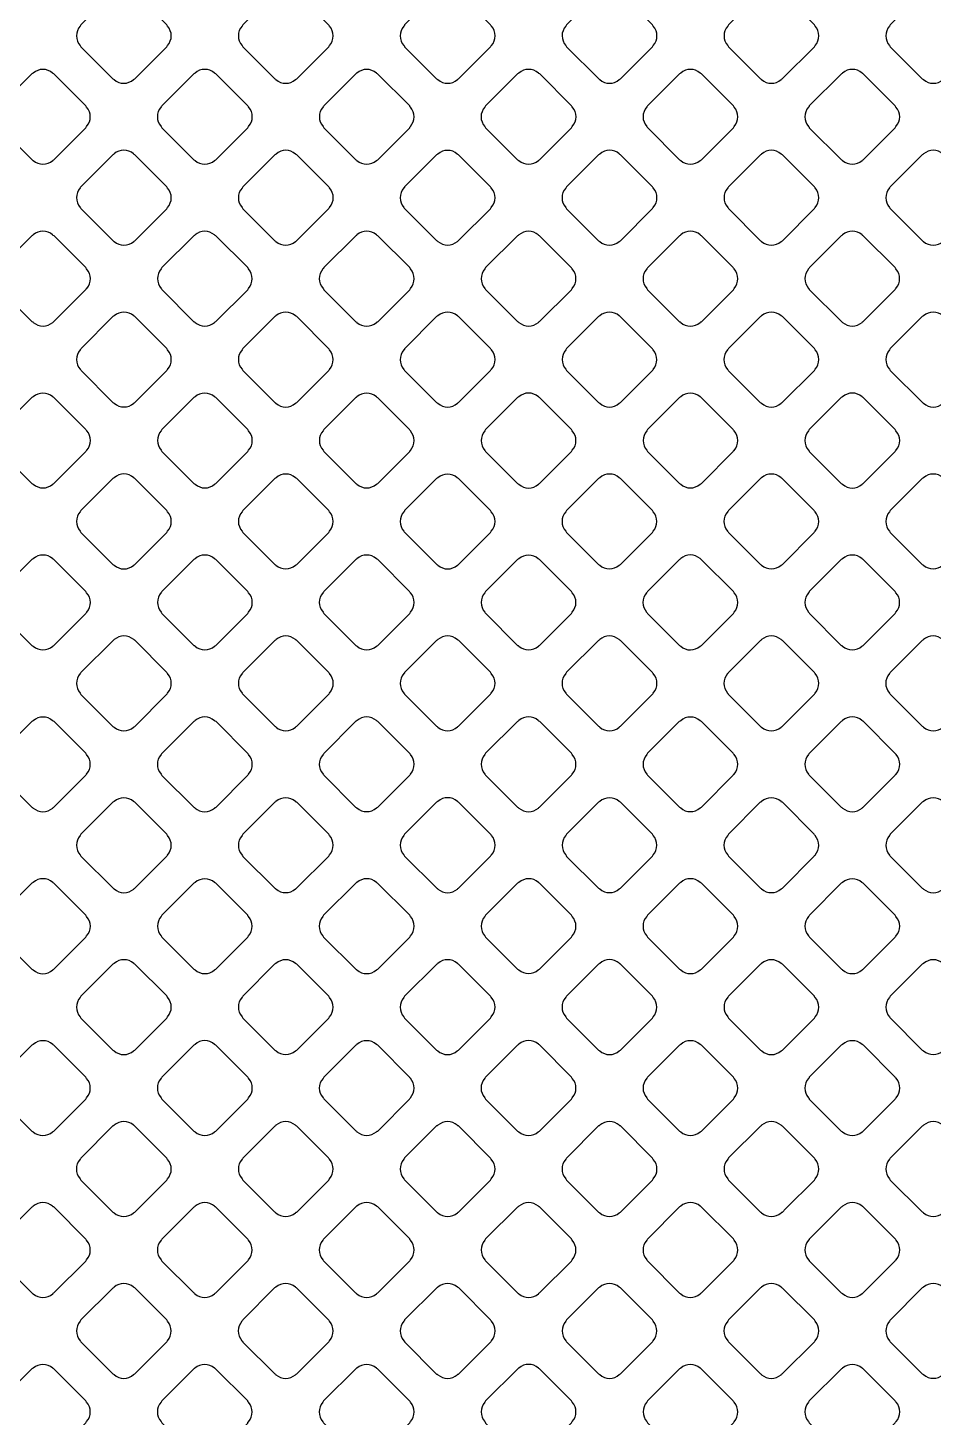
# Model space of a CAD drawing. Extents: x 3811 to 4077, y -444 to -307.
# Drawn here: x 3997.469 to 3998.674, y -391.12 to -389.27 of the extents above; entities that cross this region are included whole.
import ezdxf

# ---------------------------------------------------------------- set-up
doc = ezdxf.new("R2010")
doc.units = 0
doc.layers.add('gbr-dxf', color=7, linetype='Continuous')

msp = doc.modelspace()

# ---------------------------------------------------------------- linework, layer by layer
at = {"layer": 'gbr-dxf', "linetype": 'Continuous'}
for points in [[(3997.5383, -389.2938, -0.096117), (3997.5392, -389.2954), (3997.5819, -389.338, -0.091578), (3997.5834, -389.339, 0.379201), (3997.6094, -389.3389, -0.096625), (3997.611, -389.338), (3997.6536, -389.2954, -0.096111), (3997.6546, -389.2937, 0.379308), (3997.6546, -389.2678, -0.100402), (3997.6536, -389.266), (3997.611, -389.2234, -0.088435), (3997.6095, -389.2225, 0.37947), (3997.5836, -389.2225, -0.096458), (3997.5819, -389.2235), (3997.5393, -389.2662, -0.096627), (3997.5383, -389.2678, 0.3795)], [(3997.7538, -389.2937, -0.096625), (3997.7548, -389.2953), (3997.7975, -389.338, -0.092233), (3997.799, -389.339, 0.37981), (3997.825, -389.339, -0.095956), (3997.8266, -389.338), (3997.8692, -389.2954, -0.096332), (3997.8702, -389.2938, 0.37981), (3997.8702, -389.2678, -0.083317), (3997.8693, -389.2664), (3997.8264, -389.2235, -0.088202), (3997.8249, -389.2225, 0.379731), (3997.7989, -389.2225, -0.096458), (3997.7973, -389.2235), (3997.7548, -389.2661, -0.096627), (3997.7538, -389.2677, 0.379731)], [(3997.9693, -389.2938, -0.096458), (3997.9703, -389.2955), (3998.0127, -389.3379, -0.108174), (3998.0145, -389.339, 0.379511), (3998.0405, -389.339, -0.096259), (3998.0421, -389.338), (3998.0848, -389.2953, -0.095602), (3998.0858, -389.2937, 0.379169), (3998.0858, -389.2677, -0.100399), (3998.0847, -389.266), (3998.0423, -389.2236, -0.104691), (3998.0405, -389.2226, 0.379731), (3998.0146, -389.2226, -0.096723), (3998.0129, -389.2236), (3997.9703, -389.2662, -0.096857), (3997.9693, -389.2679, 0.379731)], [(3998.1848, -389.2678, 0.378884), (3998.1849, -389.2937, -0.087916), (3998.1858, -389.2952), (3998.2287, -389.3381, -0.083081), (3998.2301, -389.339, 0.378747), (3998.256, -389.339, -0.09601), (3998.2576, -389.338), (3998.3003, -389.2953, -0.096227), (3998.3013, -389.2937, 0.378897), (3998.3013, -389.2678, -0.09252), (3998.3004, -389.2662), (3998.2577, -389.2235, -0.096301), (3998.256, -389.2225, 0.378438), (3998.2301, -389.2225, -0.096528), (3998.2285, -389.2235), (3998.1858, -389.2661, -0.096605)], [(3998.4004, -389.2937, -0.091768), (3998.4013, -389.2953), (3998.4441, -389.3381, -0.087742), (3998.4456, -389.339, 0.378487), (3998.4715, -389.339, -0.095883), (3998.4731, -389.338), (3998.5159, -389.2953, -0.095602), (3998.5169, -389.2937, 0.379163), (3998.5168, -389.2677, -0.087784), (3998.5159, -389.2662), (3998.4732, -389.2235, -0.092289), (3998.4716, -389.2226, 0.3795), (3998.4456, -389.2225, -0.096614), (3998.444, -389.2235), (3998.4013, -389.2662, -0.096539), (3998.4004, -389.2678, 0.378645)], [(3998.6159, -389.2678, 0.379206), (3998.6159, -389.2937, -0.096458), (3998.6169, -389.2954), (3998.6595, -389.338, -0.092289), (3998.6611, -389.339, 0.37981), (3998.6871, -389.339, -0.096625), (3998.6887, -389.338), (3998.7313, -389.2954, -0.096111), (3998.7323, -389.2938, 0.37981), (3998.7323, -389.2678, -0.083792), (3998.7314, -389.2664), (3998.6885, -389.2235, -0.088207), (3998.6871, -389.2226, 0.379523), (3998.6611, -389.2226, -0.096475), (3998.6594, -389.2236), (3998.6169, -389.2662, -0.096509)], [(3997.4306, -389.4015, -0.096625), (3997.4316, -389.4031), (3997.4742, -389.4457, -0.092233), (3997.4757, -389.4466, 0.379308), (3997.5017, -389.4466, -0.09601), (3997.5033, -389.4457), (3997.5459, -389.4031, -0.096227), (3997.5468, -389.4015, 0.378952), (3997.5468, -389.3756, -0.100076), (3997.5458, -389.3738), (3997.5034, -389.3314, -0.104677), (3997.5016, -389.3304, 0.37947), (3997.4757, -389.3304, -0.096458), (3997.474, -389.3314), (3997.4316, -389.3738, -0.096627), (3997.4306, -389.3755, 0.379731)], [(3997.646, -389.4015, -0.10047), (3997.647, -389.4032), (3997.6896, -389.4458, -0.096111), (3997.6912, -389.4467, 0.37981), (3997.7172, -389.4467, -0.095956), (3997.7189, -389.4458), (3997.7615, -389.4031, -0.096332), (3997.7625, -389.4015, 0.37981), (3997.7625, -389.3755, -0.096723), (3997.7615, -389.3739), (3997.7189, -389.3313, -0.100519), (3997.7172, -389.3303, 0.379731), (3997.6912, -389.3303, -0.096458), (3997.6895, -389.3313), (3997.647, -389.3738, -0.096627), (3997.646, -389.3755, 0.379731)], [(3997.8616, -389.4015, -0.103612), (3997.8627, -389.4032), (3997.9051, -389.4457, -0.100299), (3997.9068, -389.4467, 0.378825), (3997.9328, -389.4467, -0.095883), (3997.9344, -389.4457), (3997.977, -389.4032, -0.095602), (3997.9779, -389.4015, 0.378608), (3997.9779, -389.3756, -0.092061), (3997.977, -389.3741), (3997.9343, -389.3314, -0.096328), (3997.9327, -389.3304, 0.37947), (3997.9067, -389.3304, -0.096723), (3997.9051, -389.3314), (3997.8626, -389.3738, -0.096857), (3997.8617, -389.3755, 0.379762)], [(3998.077, -389.3756, 0.379206), (3998.077, -389.4016, -0.096625), (3998.078, -389.4032), (3998.1204, -389.4457, -0.107961), (3998.1223, -389.4467, 0.37981), (3998.1483, -389.4467, -0.095956), (3998.1499, -389.4457), (3998.1925, -389.4031, -0.096332), (3998.1935, -389.4015, 0.37981), (3998.1935, -389.3755, -0.10047), (3998.1925, -389.3738), (3998.1501, -389.3314, -0.10399), (3998.1483, -389.3303, 0.379523), (3998.1223, -389.3303, -0.096117), (3998.1207, -389.3313), (3998.078, -389.374, -0.096092)], [(3998.2927, -389.4015, -0.092139), (3998.2936, -389.403), (3998.3364, -389.4458, -0.087638), (3998.3378, -389.4467, 0.379451), (3998.3638, -389.4467, -0.096259), (3998.3654, -389.4457), (3998.408, -389.4032, -0.096206), (3998.409, -389.4015, 0.378779), (3998.409, -389.3756, -0.104256), (3998.408, -389.3738), (3998.3654, -389.3312, -0.092413), (3998.3638, -389.3303, 0.37947), (3998.3379, -389.3303, -0.096458), (3998.3362, -389.3313), (3998.2936, -389.3739, -0.096627), (3998.2927, -389.3755, 0.379731)], [(3998.5081, -389.4015, -0.096261), (3998.5091, -389.4031), (3998.5518, -389.4458, -0.091794), (3998.5534, -389.4468, 0.378798), (3998.5793, -389.4467, -0.096367), (3998.5809, -389.4458), (3998.6235, -389.4032, -0.095916), (3998.6245, -389.4015, 0.379639), (3998.6245, -389.3756, -0.10047), (3998.6235, -389.3738), (3998.5809, -389.3312, -0.088202), (3998.5794, -389.3303, 0.3795), (3998.5534, -389.3303, -0.096475), (3998.5518, -389.3312), (3998.5091, -389.3739, -0.096195), (3998.5081, -389.3756, 0.378645)], [(3997.5383, -389.5092, -0.092348), (3997.5392, -389.5107), (3997.582, -389.5536, -0.088202), (3997.5835, -389.5545, 0.37981), (3997.6095, -389.5545, -0.095956), (3997.6111, -389.5535), (3997.6536, -389.511, -0.096332), (3997.6546, -389.5094, 0.37981), (3997.6546, -389.4834, -0.104765), (3997.6536, -389.4816), (3997.611, -389.439, -0.092898), (3997.6094, -389.438, 0.379731), (3997.5834, -389.438, -0.096458), (3997.5818, -389.439), (3997.5393, -389.4816, -0.096627), (3997.5383, -389.4832, 0.379731)], [(3997.7538, -389.5093, -0.091954), (3997.7547, -389.5109), (3997.7975, -389.5536, -0.087638), (3997.7989, -389.5545, 0.379511), (3997.8249, -389.5546, -0.096259), (3997.8265, -389.5536), (3997.8693, -389.5108, -0.095602), (3997.8703, -389.5092, 0.379169), (3997.8703, -389.4832, -0.088014), (3997.8693, -389.4817), (3997.8266, -389.439, -0.092289), (3997.825, -389.4381, 0.379731), (3997.7991, -389.4381, -0.096723), (3997.7974, -389.439), (3997.7548, -389.4817, -0.096857), (3997.7538, -389.4834, 0.379731)], [(3997.9693, -389.5093, -0.091476), (3997.9702, -389.5108), (3998.0128, -389.5534, -0.104246), (3998.0146, -389.5544, 0.379422), (3998.0406, -389.5544, -0.095956), (3998.0422, -389.5534), (3998.0847, -389.5109, -0.096332), (3998.0857, -389.5093, 0.37975), (3998.0857, -389.4833, -0.08798), (3998.0848, -389.4819), (3998.042, -389.4391, -0.092398), (3998.0404, -389.4381, 0.378789), (3998.0145, -389.4381, -0.095862), (3998.0129, -389.4391), (3997.9703, -389.4817, -0.096605), (3997.9693, -389.4833, 0.378645)], [(3998.1848, -389.5093, -0.100266), (3998.1858, -389.511), (3998.2284, -389.5536, -0.096092), (3998.23, -389.5546, 0.378825), (3998.2559, -389.5546, -0.095883), (3998.2576, -389.5536), (3998.3004, -389.5108, -0.095602), (3998.3013, -389.5092, 0.378847), (3998.3013, -389.4833, -0.096614), (3998.3003, -389.4816), (3998.2578, -389.439, -0.100299), (3998.2561, -389.438, 0.379249), (3998.2301, -389.4381, -0.096458), (3998.2285, -389.439), (3998.1858, -389.4817, -0.096627), (3998.1848, -389.4834, 0.379762)], [(3998.4004, -389.4833, 0.378939), (3998.4004, -389.5092, -0.087613), (3998.4013, -389.5107), (3998.4442, -389.5536, -0.083), (3998.4456, -389.5545, 0.37889), (3998.4715, -389.5545, -0.096117), (3998.4732, -389.5535), (3998.5159, -389.5108, -0.095796), (3998.5168, -389.5092, 0.378779), (3998.5168, -389.4833, -0.092234), (3998.5159, -389.4817), (3998.4732, -389.439, -0.096527), (3998.4716, -389.4381, 0.379112), (3998.4456, -389.4381, -0.096259), (3998.444, -389.439), (3998.4013, -389.4817, -0.096227)], [(3998.6159, -389.5093, -0.091581), (3998.6168, -389.5108), (3998.6596, -389.5535, -0.087737), (3998.661, -389.5545, 0.379422), (3998.687, -389.5544, -0.096625), (3998.6886, -389.5535), (3998.7313, -389.5108, -0.096111), (3998.7323, -389.5092, 0.37981), (3998.7323, -389.4832, -0.088014), (3998.7314, -389.4817), (3998.6887, -389.439, -0.092233), (3998.6871, -389.4381, 0.379357), (3998.6612, -389.438, -0.096507), (3998.6595, -389.439), (3998.6169, -389.4817, -0.096527), (3998.6159, -389.4833, 0.379)], [(3997.4306, -389.6168, -0.107517), (3997.4316, -389.6187), (3997.4741, -389.6612, -0.103598), (3997.4759, -389.6622, 0.378608), (3997.5018, -389.6622, -0.095778), (3997.5034, -389.6612), (3997.546, -389.6186, -0.095916), (3997.547, -389.617, 0.379422), (3997.5469, -389.5911, -0.104392), (3997.5459, -389.5893), (3997.5035, -389.5469, -0.107961), (3997.5016, -389.5458, 0.379762), (3997.4757, -389.5458, -0.096225), (3997.474, -389.5468), (3997.4315, -389.5893, -0.096527), (3997.4306, -389.5909, 0.378789)], [(3997.6461, -389.617, -0.096259), (3997.6471, -389.6186), (3997.6897, -389.6613, -0.092187), (3997.6913, -389.6622, 0.378934), (3997.7172, -389.6622, -0.095612), (3997.7189, -389.6612), (3997.7614, -389.6187, -0.095701), (3997.7624, -389.617, 0.378847), (3997.7624, -389.5911, -0.100514), (3997.7614, -389.5894), (3997.7189, -389.5469, -0.104354), (3997.7171, -389.5459, 0.379249), (3997.6912, -389.5459, -0.096723), (3997.6895, -389.5469), (3997.6471, -389.5894, -0.096857), (3997.6461, -389.591, 0.3795)], [(3997.8615, -389.5911, 0.379206), (3997.8616, -389.617, -0.10047), (3997.8626, -389.6187), (3997.9051, -389.6613, -0.096111), (3997.9068, -389.6623, 0.379308), (3997.9327, -389.6623, -0.09601), (3997.9344, -389.6613), (3997.977, -389.6187, -0.096092), (3997.978, -389.617, 0.379351), (3997.978, -389.5911, -0.096723), (3997.977, -389.5894), (3997.9344, -389.5469, -0.10077), (3997.9327, -389.5458, 0.378789), (3997.9068, -389.5458, -0.095883), (3997.9052, -389.5468), (3997.8625, -389.5894, -0.096092)], [(3998.0771, -389.617, -0.092052), (3998.078, -389.6186), (3998.1206, -389.6612, -0.103923), (3998.1224, -389.6622, 0.37889), (3998.1483, -389.6622, -0.096265), (3998.15, -389.6612), (3998.1925, -389.6187, -0.096206), (3998.1935, -389.617, 0.379201), (3998.1934, -389.5911, -0.088014), (3998.1925, -389.5896), (3998.1498, -389.5469, -0.092233), (3998.1482, -389.5459, 0.379731), (3998.1223, -389.5459, -0.096458), (3998.1206, -389.5469), (3998.0781, -389.5894, -0.096627), (3998.0771, -389.5911, 0.3795)], [(3998.2926, -389.5911, 0.379206), (3998.2926, -389.6171, -0.103917), (3998.2936, -389.6188), (3998.3361, -389.6613, -0.10046), (3998.3378, -389.6623, 0.37981), (3998.3637, -389.6623, -0.096625), (3998.3654, -389.6613), (3998.408, -389.6187, -0.096111), (3998.409, -389.617, 0.37981), (3998.409, -389.5911, -0.108195), (3998.4079, -389.5892), (3998.3655, -389.5468, -0.096627), (3998.3639, -389.5458, 0.379523), (3998.3379, -389.5458, -0.096475), (3998.3362, -389.5468), (3998.2935, -389.5895, -0.096509)], [(3998.5082, -389.617, -0.092348), (3998.5091, -389.6186), (3998.5518, -389.6612, -0.088207), (3998.5533, -389.6622, 0.37981), (3998.5793, -389.6622, -0.096625), (3998.5809, -389.6612), (3998.6235, -389.6186, -0.096857), (3998.6244, -389.617, 0.379237), (3998.6245, -389.5911, -0.104141), (3998.6234, -389.5893), (3998.5809, -389.5468, -0.092398), (3998.5794, -389.5458, 0.379605), (3998.5534, -389.5458, -0.096458), (3998.5517, -389.5468), (3998.5092, -389.5894, -0.096627), (3998.5082, -389.591, 0.379731)], [(3997.5384, -389.7247, -0.103884), (3997.5394, -389.7265), (3997.5818, -389.769, -0.099605), (3997.5836, -389.77, 0.378907), (3997.6095, -389.7699, -0.096265), (3997.6111, -389.769), (3997.6537, -389.7264, -0.095394), (3997.6547, -389.7248, 0.379169), (3997.6546, -389.6988, -0.108195), (3997.6536, -389.6969), (3997.6112, -389.6545, -0.096627), (3997.6095, -389.6536, 0.379731), (3997.5836, -389.6536, -0.096723), (3997.5819, -389.6545), (3997.5394, -389.6971, -0.096627), (3997.5384, -389.6988, 0.379523)], [(3997.7538, -389.6988, 0.378884), (3997.7538, -389.7247, -0.087916), (3997.7547, -389.7262), (3997.7977, -389.7692, -0.083081), (3997.799, -389.77, 0.378747), (3997.825, -389.77, -0.09601), (3997.8266, -389.7691), (3997.8692, -389.7264, -0.096227), (3997.8702, -389.7248, 0.379422), (3997.8702, -389.6988, -0.09253), (3997.8693, -389.6973), (3997.8266, -389.6546, -0.096627), (3997.825, -389.6536, 0.379523), (3997.799, -389.6536, -0.096475), (3997.7974, -389.6546), (3997.7548, -389.6972, -0.096605)], [(3997.9693, -389.7249, -0.087784), (3997.9702, -389.7264), (3998.0128, -389.769, -0.100476), (3998.0145, -389.77, 0.379451), (3998.0405, -389.77, -0.096117), (3998.0421, -389.769), (3998.0848, -389.7264, -0.095796), (3998.0858, -389.7247, 0.378779), (3998.0858, -389.6988, -0.091952), (3998.0848, -389.6972), (3998.0422, -389.6546, -0.096527), (3998.0405, -389.6536, 0.37947), (3998.0146, -389.6536, -0.096458), (3998.0129, -389.6546), (3997.9703, -389.6973, -0.096627), (3997.9693, -389.6989, 0.379731)], [(3998.1849, -389.6988, 0.379206), (3998.1849, -389.7247, -0.10047), (3998.1859, -389.7265), (3998.2284, -389.769, -0.096111), (3998.2301, -389.77, 0.379308), (3998.256, -389.77, -0.09601), (3998.2577, -389.769), (3998.3002, -389.7265, -0.096092), (3998.3012, -389.7249, 0.379351), (3998.3012, -389.6989, -0.096723), (3998.3002, -389.6973), (3998.2574, -389.6545, -0.083772), (3998.256, -389.6536, 0.378789), (3998.2301, -389.6536, -0.095883), (3998.2284, -389.6546), (3998.1858, -389.6972, -0.096092)], [(3998.4003, -389.7248, -0.100285), (3998.4013, -389.7266), (3998.4438, -389.769, -0.096627), (3998.4455, -389.77, 0.37981), (3998.4714, -389.77, -0.096625), (3998.4731, -389.769), (3998.5158, -389.7263, -0.096111), (3998.5168, -389.7247, 0.37981), (3998.5168, -389.6987, -0.096458), (3998.5158, -389.6971), (3998.4733, -389.6546, -0.100519), (3998.4716, -389.6536, 0.379731), (3998.4456, -389.6536, -0.096458), (3998.444, -389.6546), (3998.4013, -389.6972, -0.096627), (3998.4003, -389.6989, 0.379731)], [(3998.6159, -389.7247, -0.087784), (3998.6168, -389.7262), (3998.6597, -389.7691, -0.083651), (3998.6611, -389.77, 0.379308), (3998.687, -389.77, -0.09601), (3998.6887, -389.7691), (3998.7314, -389.7264, -0.096227), (3998.7323, -389.7247, 0.378952), (3998.7324, -389.6988, -0.092052), (3998.7314, -389.6972), (3998.6887, -389.6545, -0.096423), (3998.687, -389.6535, 0.37947), (3998.6611, -389.6535, -0.096723), (3998.6594, -389.6545), (3998.6168, -389.6971, -0.096627), (3998.6159, -389.6988, 0.379731)], [(3997.4306, -389.8325, -0.103612), (3997.4316, -389.8343), (3997.4741, -389.8767, -0.100299), (3997.4758, -389.8777, 0.378825), (3997.5017, -389.8777, -0.095883), (3997.5033, -389.8768), (3997.546, -389.8341, -0.095602), (3997.547, -389.8325, 0.378847), (3997.547, -389.8065, -0.092162), (3997.546, -389.805), (3997.5034, -389.7623, -0.096227), (3997.5017, -389.7613, 0.379249), (3997.4758, -389.7614, -0.096458), (3997.4741, -389.7623), (3997.4316, -389.8049, -0.096857), (3997.4306, -389.8065, 0.379762)], [(3997.6461, -389.8065, 0.379035), (3997.6461, -389.8324, -0.107475), (3997.6472, -389.8343), (3997.6896, -389.8767, -0.103473), (3997.6914, -389.8777, 0.379169), (3997.7173, -389.8777, -0.095956), (3997.7189, -389.8767), (3997.7615, -389.8342, -0.096332), (3997.7625, -389.8325, 0.37981), (3997.7625, -389.8066, -0.104392), (3997.7614, -389.8048), (3997.7191, -389.7624, -0.107961), (3997.7172, -389.7614, 0.379523), (3997.6912, -389.7614, -0.096259), (3997.6896, -389.7623), (3997.6471, -389.8049, -0.096509)], [(3997.8616, -389.8325, -0.096265), (3997.8626, -389.8341), (3997.9053, -389.8768, -0.09217), (3997.9068, -389.8777, 0.378825), (3997.9327, -389.8777, -0.095883), (3997.9344, -389.8768), (3997.977, -389.8342, -0.095602), (3997.9779, -389.8326, 0.378608), (3997.9779, -389.8066, -0.099971), (3997.9769, -389.8049), (3997.9345, -389.7625, -0.10417), (3997.9327, -389.7614, 0.37947), (3997.9067, -389.7615, -0.096458), (3997.9051, -389.7624), (3997.8626, -389.8049, -0.096627), (3997.8617, -389.8065, 0.379762)], [(3998.077, -389.8067, 0.379249), (3998.077, -389.8326, -0.087784), (3998.0779, -389.8341), (3998.1206, -389.8768, -0.100151), (3998.1223, -389.8778, 0.37981), (3998.1483, -389.8778, -0.095956), (3998.1499, -389.8768), (3998.1925, -389.8342, -0.096332), (3998.1935, -389.8325, 0.379308), (3998.1935, -389.8066, -0.092052), (3998.1926, -389.805), (3998.1499, -389.7623, -0.096328), (3998.1483, -389.7613, 0.379112), (3998.1223, -389.7613, -0.096614), (3998.1207, -389.7623), (3998.078, -389.805, -0.096195)], [(3998.2927, -389.8325, -0.10047), (3998.2937, -389.8342), (3998.3361, -389.8767, -0.096332), (3998.3378, -389.8777, 0.37981), (3998.3637, -389.8777, -0.096625), (3998.3654, -389.8767), (3998.4079, -389.8342, -0.096111), (3998.4089, -389.8326, 0.37981), (3998.4089, -389.8066, -0.096458), (3998.4079, -389.805), (3998.3652, -389.7623, -0.083681), (3998.3638, -389.7614, 0.379731), (3998.3378, -389.7614, -0.096458), (3998.3362, -389.7624), (3998.2936, -389.8049, -0.096627), (3998.2927, -389.8066, 0.379731)], [(3998.5081, -389.8325, -0.104392), (3998.5091, -389.8343), (3998.5516, -389.8768, -0.100151), (3998.5533, -389.8778, 0.37981), (3998.5793, -389.8778, -0.095956), (3998.5809, -389.8768), (3998.6235, -389.8342, -0.096332), (3998.6245, -389.8326, 0.37981), (3998.6245, -389.8066, -0.108153), (3998.6235, -389.8047), (3998.581, -389.7622, -0.096111), (3998.5793, -389.7613, 0.379731), (3998.5533, -389.7613, -0.096458), (3998.5517, -389.7622), (3998.509, -389.8049, -0.096627), (3998.5081, -389.8066, 0.379731)], [(3997.5383, -389.9402, -0.099643), (3997.5393, -389.9419), (3997.5819, -389.9845, -0.096092), (3997.5835, -389.9855, 0.379351), (3997.6095, -389.9855, -0.096225), (3997.6111, -389.9845), (3997.6537, -389.9419, -0.096092), (3997.6547, -389.9403, 0.378825), (3997.6547, -389.9144, -0.096507), (3997.6538, -389.9127), (3997.6109, -389.8699, -0.083725), (3997.6095, -389.869, 0.379035), (3997.5836, -389.869, -0.096475), (3997.5819, -389.87), (3997.5393, -389.9127, -0.096605), (3997.5383, -389.9143, 0.378645)], [(3997.7539, -389.9403, -0.100402), (3997.7549, -389.942), (3997.7974, -389.9845, -0.096195), (3997.799, -389.9855, 0.378934), (3997.825, -389.9855, -0.096265), (3997.8266, -389.9845), (3997.8693, -389.9418, -0.095701), (3997.8703, -389.9402, 0.379169), (3997.8702, -389.9143, -0.096458), (3997.8693, -389.9126), (3997.8268, -389.8701, -0.100499), (3997.825, -389.8691, 0.379357), (3997.7991, -389.8691, -0.096507), (3997.7974, -389.8701), (3997.7548, -389.9127, -0.096527), (3997.7539, -389.9143, 0.379112)], [(3997.9693, -389.9144, 0.379206), (3997.9693, -389.9403, -0.083235), (3997.9702, -389.9417), (3998.013, -389.9845, -0.096332), (3998.0146, -389.9855, 0.379451), (3998.0406, -389.9855, -0.096117), (3998.0422, -389.9845), (3998.0847, -389.942, -0.095895), (3998.0857, -389.9403, 0.379178), (3998.0857, -389.9144, -0.096766), (3998.0847, -389.9127), (3998.0422, -389.8702, -0.100093), (3998.0404, -389.8692, 0.378789), (3998.0145, -389.8691, -0.096528), (3998.0129, -389.8701), (3997.9703, -389.9127, -0.096509)], [(3998.1848, -389.9403, -0.096625), (3998.1858, -389.942), (3998.2284, -389.9846, -0.092072), (3998.23, -389.9855, 0.37981), (3998.2559, -389.9855, -0.096625), (3998.2576, -389.9845), (3998.3002, -389.9419, -0.096111), (3998.3012, -389.9403, 0.37981), (3998.3012, -389.9143, -0.100585), (3998.3002, -389.9126), (3998.2576, -389.87, -0.088202), (3998.2561, -389.8691, 0.379731), (3998.2301, -389.8691, -0.096458), (3998.2285, -389.8701), (3998.1858, -389.9127, -0.096627), (3998.1848, -389.9144, 0.379731)], [(3998.4003, -389.9402, -0.100082), (3998.4013, -389.9419), (3998.444, -389.9846, -0.095796), (3998.4456, -389.9855, 0.37889), (3998.4716, -389.9855, -0.096117), (3998.4732, -389.9845), (3998.5157, -389.942, -0.095895), (3998.5167, -389.9404, 0.379201), (3998.5167, -389.9144, -0.096625), (3998.5157, -389.9128), (3998.4729, -389.87, -0.083651), (3998.4715, -389.8691, 0.379731), (3998.4455, -389.8691, -0.096458), (3998.4439, -389.8701), (3998.4013, -389.9126, -0.096627), (3998.4004, -389.9142, 0.3795)], [(3998.6159, -389.9404, -0.10047), (3998.6169, -389.9421), (3998.6593, -389.9846, -0.096332), (3998.661, -389.9855, 0.37981), (3998.6869, -389.9855, -0.096625), (3998.6886, -389.9846), (3998.7313, -389.9418, -0.096332), (3998.7323, -389.9402, 0.37981), (3998.7323, -389.9142, -0.096625), (3998.7313, -389.9126), (3998.6888, -389.8701, -0.100151), (3998.6871, -389.8691, 0.379731), (3998.6611, -389.8691, -0.096458), (3998.6595, -389.8701), (3998.6168, -389.9127, -0.096627), (3998.6159, -389.9144, 0.379731)], [(3997.4305, -390.048, -0.099971), (3997.4315, -390.0497), (3997.4741, -390.0923, -0.096328), (3997.4757, -390.0933, 0.379191), (3997.5017, -390.0933, -0.096117), (3997.5033, -390.0923), (3997.546, -390.0497, -0.095895), (3997.547, -390.048, 0.379201), (3997.5469, -390.0221, -0.096723), (3997.546, -390.0204), (3997.5034, -389.9779, -0.100519), (3997.5017, -389.9769, 0.379523), (3997.4757, -389.9769, -0.096259), (3997.4741, -389.9778), (3997.4315, -390.0205, -0.096509), (3997.4305, -390.0221, 0.378645)], [(3997.6461, -390.048, -0.104392), (3997.6472, -390.0498), (3997.6896, -390.0922, -0.100476), (3997.6913, -390.0932, 0.379451), (3997.7172, -390.0932, -0.096117), (3997.7189, -390.0923), (3997.7615, -390.0496, -0.095895), (3997.7625, -390.048, 0.37889), (3997.7625, -390.0221, -0.092029), (3997.7615, -390.0205), (3997.7189, -389.9778, -0.096527), (3997.7172, -389.9769, 0.379249), (3997.6913, -389.9769, -0.096458), (3997.6896, -389.9779), (3997.6471, -390.0204, -0.096627), (3997.6461, -390.022, 0.379731)], [(3997.8616, -390.022, 0.379035), (3997.8616, -390.048, -0.107475), (3997.8627, -390.0498), (3997.9051, -390.0922, -0.103598), (3997.9069, -390.0933, 0.378608), (3997.9328, -390.0932, -0.095866), (3997.9344, -390.0923), (3997.977, -390.0497, -0.096092), (3997.978, -390.048, 0.379351), (3997.978, -390.0221, -0.104363), (3997.9769, -390.0203), (3997.9346, -389.9779, -0.108196), (3997.9327, -389.9769, 0.378789), (3997.9068, -389.9769, -0.09601), (3997.9051, -389.9778), (3997.8626, -390.0204, -0.096509)], [(3998.0771, -390.0481, -0.083317), (3998.078, -390.0495), (3998.1207, -390.0922, -0.096627), (3998.1223, -390.0932, 0.37981), (3998.1483, -390.0932, -0.096625), (3998.1499, -390.0922), (3998.1924, -390.0497, -0.096332), (3998.1934, -390.048, 0.37981), (3998.1934, -390.0221, -0.096625), (3998.1924, -390.0204), (3998.15, -389.978, -0.100151), (3998.1482, -389.977, 0.379731), (3998.1223, -389.977, -0.096458), (3998.1206, -389.9779), (3998.0781, -390.0205, -0.096627), (3998.0771, -390.0221, 0.379731)], [(3998.2925, -390.048, -0.096117), (3998.2935, -390.0497), (3998.3362, -390.0924, -0.091578), (3998.3378, -390.0934, 0.379201), (3998.3637, -390.0933, -0.096625), (3998.3654, -390.0924), (3998.408, -390.0497, -0.096111), (3998.409, -390.0481, 0.379308), (3998.409, -390.0221, -0.100402), (3998.408, -390.0204), (3998.3653, -389.9777, -0.088435), (3998.3638, -389.9768, 0.37947), (3998.3378, -389.9768, -0.096458), (3998.3362, -389.9778), (3998.2935, -390.0204, -0.096627), (3998.2925, -390.0221, 0.3795)], [(3998.5082, -390.0221, 0.37947), (3998.5082, -390.048, -0.10047), (3998.5092, -390.0498), (3998.5517, -390.0922, -0.096111), (3998.5533, -390.0932, 0.379308), (3998.5792, -390.0932, -0.09601), (3998.5809, -390.0923), (3998.6234, -390.0497, -0.096227), (3998.6244, -390.0481, 0.379422), (3998.6244, -390.0221, -0.096608), (3998.6234, -390.0205), (3998.5807, -389.9778, -0.083651), (3998.5793, -389.9769, 0.379357), (3998.5534, -389.9769, -0.096507), (3998.5517, -389.9779), (3998.5091, -390.0204, -0.096423)], [(3997.5383, -390.1558, -0.095866), (3997.5392, -390.1575), (3997.5819, -390.2001, -0.093721), (3997.5835, -390.2011, 0.378845), (3997.6094, -390.2011, -0.095154), (3997.611, -390.2001), (3997.6537, -390.1574, -0.095701), (3997.6547, -390.1558, 0.378608), (3997.6547, -390.1299, -0.099971), (3997.6537, -390.1282), (3997.611, -390.0855, -0.088207), (3997.6095, -390.0846, 0.379), (3997.5836, -390.0846, -0.095968), (3997.582, -390.0856), (3997.5392, -390.1283, -0.096527), (3997.5383, -390.1299, 0.379083)], [(3997.7538, -390.1299, 0.37885), (3997.7538, -390.1558, -0.091476), (3997.7547, -390.1574), (3997.7973, -390.2, -0.103498), (3997.7991, -390.201, 0.378906), (3997.825, -390.201, -0.095506), (3997.8267, -390.2), (3997.8693, -390.1574, -0.095895), (3997.8703, -390.1558, 0.378599), (3997.8703, -390.1298, -0.087881), (3997.8694, -390.1284), (3997.8265, -390.0855, -0.092016), (3997.825, -390.0846, 0.378884), (3997.7991, -390.0846, -0.096259), (3997.7974, -390.0856), (3997.7547, -390.1282, -0.096227)], [(3997.9693, -390.1558, -0.095862), (3997.9703, -390.1574), (3998.0128, -390.2, -0.099381), (3998.0145, -390.201, 0.379032), (3998.0405, -390.2009, -0.098229), (3998.0421, -390.2), (3998.0847, -390.1573, -0.095602), (3998.0857, -390.1557, 0.379299), (3998.0857, -390.1298, -0.100399), (3998.0847, -390.128), (3998.0423, -390.0857, -0.10442), (3998.0405, -390.0847, 0.379762), (3998.0146, -390.0846, -0.096225), (3998.0129, -390.0856), (3997.9703, -390.1282, -0.096527), (3997.9693, -390.1299, 0.378885)], [(3998.1848, -390.1557, -0.087284), (3998.1857, -390.1572), (3998.2285, -390.2, -0.095602), (3998.2301, -390.201, 0.378906), (3998.2561, -390.201, -0.095506), (3998.2577, -390.2), (3998.3003, -390.1574, -0.095686), (3998.3013, -390.1558, 0.378386), (3998.3013, -390.1299, -0.092158), (3998.3003, -390.1283), (3998.2576, -390.0856, -0.096328), (3998.2559, -390.0846, 0.37947), (3998.23, -390.0846, -0.096723), (3998.2283, -390.0856), (3998.1858, -390.1281, -0.096627), (3998.1848, -390.1298, 0.379412)], [(3998.4003, -390.1558, -0.091854), (3998.4012, -390.1574), (3998.4439, -390.2001, -0.091364), (3998.4455, -390.201, 0.378906), (3998.4714, -390.201, -0.095506), (3998.4731, -390.2001), (3998.5158, -390.1573, -0.095796), (3998.5168, -390.1557, 0.379292), (3998.5168, -390.1297, -0.087784), (3998.5158, -390.1283), (3998.4732, -390.0856, -0.092289), (3998.4716, -390.0846, 0.3795), (3998.4456, -390.0846, -0.096614), (3998.444, -390.0856), (3998.4013, -390.1283, -0.096539), (3998.4003, -390.1299, 0.378364)], [(3998.6158, -390.1298, 0.37885), (3998.6158, -390.1558, -0.091581), (3998.6167, -390.1573), (3998.6594, -390.2, -0.103324), (3998.6612, -390.201, 0.378906), (3998.6871, -390.201, -0.095778), (3998.6888, -390.2), (3998.7313, -390.1575, -0.095895), (3998.7323, -390.1558, 0.379013), (3998.7323, -390.1299, -0.087916), (3998.7314, -390.1284), (3998.6885, -390.0856, -0.092187), (3998.6869, -390.0846, 0.378939), (3998.661, -390.0846, -0.096614), (3998.6594, -390.0856), (3998.6168, -390.1282, -0.096539)], [(3997.4306, -390.2376, 0.379293), (3997.4306, -390.2636, -0.091954), (3997.4315, -390.2651), (3997.4743, -390.3079, -0.086961), (3997.4757, -390.3088, 0.378906), (3997.5017, -390.3088, -0.096462), (3997.5033, -390.3078), (3997.5459, -390.2652, -0.094533), (3997.5469, -390.2636, 0.379075), (3997.5468, -390.2377, -0.104215), (3997.5458, -390.2359), (3997.5036, -390.1937, -0.095277), (3997.5016, -390.1925, 0.37831), (3997.4759, -390.1925, -0.098636), (3997.4738, -390.1938), (3997.4315, -390.236, -0.095602)], [(3997.646, -390.2376, 0.379032), (3997.646, -390.2636, -0.099976), (3997.647, -390.2653), (3997.6896, -390.3078, -0.096023), (3997.6912, -390.3088, 0.379672), (3997.7172, -390.3088, -0.096157), (3997.7188, -390.3079), (3997.7615, -390.2652, -0.095602), (3997.7625, -390.2636, 0.379214), (3997.7625, -390.2376, -0.096625), (3997.7615, -390.236), (3997.7192, -390.1937, -0.097715), (3997.7171, -390.1925, 0.379261), (3997.6913, -390.1924, -0.09222), (3997.6894, -390.1936), (3997.647, -390.236, -0.095759)], [(3997.8616, -390.2377, 0.379293), (3997.8616, -390.2636, -0.091954), (3997.8625, -390.2652), (3997.905, -390.3076, -0.104264), (3997.9068, -390.3087, 0.379672), (3997.9327, -390.3087, -0.096157), (3997.9344, -390.3077), (3997.977, -390.2651, -0.095585), (3997.978, -390.2635, 0.379324), (3997.978, -390.2375, -0.087343), (3997.9771, -390.2361), (3997.9346, -390.1936, -0.08901), (3997.9327, -390.1924, 0.378679), (3997.9069, -390.1924, -0.093772), (3997.9049, -390.1936), (3997.8625, -390.236, -0.095602)], [(3998.0771, -390.2635, -0.103545), (3998.0781, -390.2652), (3998.1206, -390.3078, -0.101983), (3998.1224, -390.3088, 0.37905), (3998.1483, -390.3088, -0.095866), (3998.1499, -390.3078), (3998.1925, -390.2652, -0.095602), (3998.1935, -390.2636, 0.379293), (3998.1935, -390.2376, -0.107999), (3998.1924, -390.2358), (3998.1502, -390.1935, -0.092726), (3998.1482, -390.1924, 0.378908), (3998.1224, -390.1923, -0.091596), (3998.1204, -390.1935), (3998.078, -390.2359, -0.095935), (3998.0771, -390.2375, 0.379196)], [(3998.2927, -390.2636, -0.091558), (3998.2936, -390.2651), (3998.3363, -390.3078, -0.087516), (3998.3378, -390.3087, 0.379731), (3998.3637, -390.3087, -0.09572), (3998.3654, -390.3077), (3998.4079, -390.2652, -0.095916), (3998.4089, -390.2636, 0.379731), (3998.4089, -390.2376, -0.104215), (3998.4078, -390.2358), (3998.3657, -390.1938, -0.095886), (3998.3637, -390.1925, 0.379525), (3998.3379, -390.1925, -0.099022), (3998.3358, -390.1938), (3998.2936, -390.2359, -0.095958), (3998.2927, -390.2376, 0.379731)], [(3998.508, -390.2636, -0.087314), (3998.5089, -390.2651), (3998.5516, -390.3078, -0.099696), (3998.5533, -390.3088, 0.379731), (3998.5793, -390.3088, -0.096265), (3998.581, -390.3078), (3998.6236, -390.2652, -0.095916), (3998.6246, -390.2636, 0.379731), (3998.6246, -390.2376, -0.091745), (3998.6236, -390.236), (3998.5812, -390.1936, -0.092802), (3998.5792, -390.1924, 0.379853), (3998.5533, -390.1924, -0.090839), (3998.5514, -390.1936), (3998.509, -390.236, -0.096266), (3998.508, -390.2376, 0.379731)], [(3997.5383, -390.3454, 0.378984), (3997.5383, -390.3713, -0.091392), (3997.5393, -390.3728), (3997.582, -390.4156, -0.087416), (3997.5835, -390.4165, 0.379672), (3997.6095, -390.4166, -0.096157), (3997.6111, -390.4156), (3997.6537, -390.373, -0.095585), (3997.6546, -390.3714, 0.379287), (3997.6546, -390.3455, -0.104099), (3997.6536, -390.3437), (3997.611, -390.3011, -0.091631), (3997.6094, -390.3001, 0.378984), (3997.5835, -390.3001, -0.096614), (3997.5818, -390.3011), (3997.5393, -390.3437, -0.096509)], [(3997.7538, -390.3454, 0.379293), (3997.7538, -390.3714, -0.100146), (3997.7548, -390.3731), (3997.7973, -390.4155, -0.095819), (3997.7989, -390.4165, 0.379289), (3997.8249, -390.4165, -0.095866), (3997.8265, -390.4156), (3997.8692, -390.3729, -0.095796), (3997.8702, -390.3713, 0.379293), (3997.8702, -390.3453, -0.096625), (3997.8692, -390.3437), (3997.8267, -390.3012, -0.10046), (3997.825, -390.3002, 0.379289), (3997.799, -390.3002, -0.095506), (3997.7974, -390.3011), (3997.7548, -390.3438, -0.095602)], [(3997.9693, -390.3713, -0.095649), (3997.9702, -390.3729), (3998.013, -390.4156, -0.091364), (3998.0146, -390.4166, 0.379293), (3998.0405, -390.4166, -0.096265), (3998.0421, -390.4156), (3998.0848, -390.3729, -0.096214), (3998.0858, -390.3713, 0.379672), (3998.0858, -390.3453, -0.082224), (3998.085, -390.344), (3998.042, -390.301, -0.087187), (3998.0405, -390.3, 0.379287), (3998.0146, -390.3, -0.095612), (3998.0129, -390.301), (3997.9702, -390.3437, -0.095935), (3997.9693, -390.3453, 0.379148)], [(3998.1849, -390.3713, -0.103999), (3998.1859, -390.3731), (3998.2283, -390.4155, -0.100294), (3998.2301, -390.4165, 0.379287), (3998.256, -390.4165, -0.095756), (3998.2576, -390.4155), (3998.3002, -390.3729, -0.095602), (3998.3012, -390.3713, 0.379293), (3998.3012, -390.3453, -0.107999), (3998.3001, -390.3435), (3998.2577, -390.3011, -0.096266), (3998.2561, -390.3001, 0.379731), (3998.2301, -390.3001, -0.09572), (3998.2285, -390.3011), (3998.1859, -390.3437, -0.096314), (3998.1849, -390.3453, 0.379703)], [(3998.4004, -390.3712, -0.095506), (3998.4013, -390.3728), (3998.4441, -390.4156, -0.091703), (3998.4456, -390.4165, 0.379293), (3998.4716, -390.4165, -0.096625), (3998.4732, -390.4155), (3998.5157, -390.373, -0.096314), (3998.5167, -390.3714, 0.379672), (3998.5167, -390.3455, -0.100154), (3998.5157, -390.3437), (3998.4732, -390.3012, -0.103498), (3998.4714, -390.3002, 0.379293), (3998.4454, -390.3002, -0.095956), (3998.4438, -390.3012), (3998.4014, -390.3436, -0.096332), (3998.4004, -390.3453, 0.379289)], [(3998.6158, -390.3714, -0.087274), (3998.6167, -390.3729), (3998.6594, -390.4156, -0.09979), (3998.6611, -390.4166, 0.379289), (3998.6871, -390.4166, -0.094632), (3998.6887, -390.4156), (3998.7314, -390.3729, -0.094533), (3998.7324, -390.3713, 0.379287), (3998.7324, -390.3454, -0.091581), (3998.7314, -390.3438), (3998.6887, -390.3011, -0.095824), (3998.6871, -390.3001, 0.379293), (3998.6611, -390.3002, -0.096119), (3998.6595, -390.3011), (3998.6168, -390.3438, -0.095628), (3998.6158, -390.3455, 0.379731)], [(3997.4305, -390.4531, 0.379293), (3997.4305, -390.4791, -0.103917), (3997.4315, -390.4809), (3997.474, -390.5234, -0.100054), (3997.4757, -390.5244, 0.379731), (3997.5017, -390.5244, -0.096265), (3997.5033, -390.5234), (3997.5459, -390.4808, -0.096266), (3997.5469, -390.4791, 0.379731), (3997.5469, -390.4532, -0.107718), (3997.5459, -390.4513), (3997.5034, -390.4088, -0.096128), (3997.5017, -390.4078, 0.379506), (3997.4758, -390.4078, -0.097298), (3997.4741, -390.4088), (3997.4314, -390.4515, -0.095015)], [(3997.6461, -390.4531, 0.379214), (3997.6461, -390.4791, -0.09185), (3997.6471, -390.4806), (3997.6897, -390.5233, -0.087516), (3997.6912, -390.5242, 0.379289), (3997.7172, -390.5243, -0.095866), (3997.7188, -390.5233), (3997.7614, -390.4807, -0.095796), (3997.7623, -390.4791, 0.379293), (3997.7623, -390.4532, -0.103612), (3997.7613, -390.4514), (3997.7188, -390.4089, -0.092126), (3997.7172, -390.4079, 0.379321), (3997.6913, -390.4079, -0.095506), (3997.6897, -390.4089), (3997.6471, -390.4515, -0.095602)], [(3997.8614, -390.4791, -0.087034), (3997.8624, -390.4806), (3997.9051, -390.5233, -0.100115), (3997.9068, -390.5243, 0.379703), (3997.9327, -390.5243, -0.095612), (3997.9344, -390.5234), (3997.977, -390.4807, -0.095796), (3997.978, -390.4791, 0.378943), (3997.978, -390.4531, -0.092061), (3997.9771, -390.4516), (3997.9343, -390.4088, -0.095895), (3997.9327, -390.4078, 0.379293), (3997.9067, -390.4079, -0.095956), (3997.9051, -390.4088), (3997.8624, -390.4515, -0.096266), (3997.8614, -390.4532, 0.379731)], [(3998.0771, -390.4791, -0.099825), (3998.0781, -390.4808), (3998.1206, -390.5233, -0.095958), (3998.1223, -390.5242, 0.379731), (3998.1482, -390.5242, -0.09572), (3998.1499, -390.5233), (3998.1924, -390.4807, -0.096227), (3998.1934, -390.4791, 0.379506), (3998.1934, -390.4531, -0.096797), (3998.1924, -390.4514), (3998.1497, -390.4087, -0.081586), (3998.1483, -390.4078, 0.379293), (3998.1224, -390.4079, -0.095956), (3998.1207, -390.4088), (3998.0781, -390.4515, -0.095916), (3998.0771, -390.4531, 0.379731)], [(3998.2926, -390.479, -0.104612), (3998.2936, -390.4808), (3998.3361, -390.5233, -0.100967), (3998.3379, -390.5243, 0.379293), (3998.3638, -390.5243, -0.096625), (3998.3655, -390.5233), (3998.408, -390.4808, -0.096314), (3998.409, -390.4791, 0.379672), (3998.409, -390.4532, -0.107475), (3998.408, -390.4513), (3998.3654, -390.4088, -0.095895), (3998.3638, -390.4078, 0.379293), (3998.3378, -390.4078, -0.095956), (3998.3362, -390.4088), (3998.2936, -390.4514, -0.096214), (3998.2926, -390.453, 0.379672)], [(3998.5082, -390.4791, -0.09572), (3998.5092, -390.4807), (3998.5518, -390.5233, -0.092072), (3998.5534, -390.5243, 0.379289), (3998.5793, -390.5243, -0.095649), (3998.581, -390.5233), (3998.6235, -390.4808, -0.094927), (3998.6245, -390.4792, 0.379287), (3998.6245, -390.4532, -0.099645), (3998.6235, -390.4515), (3998.581, -390.409, -0.103673), (3998.5792, -390.408, 0.379214), (3998.5533, -390.408, -0.095956), (3998.5516, -390.409), (3998.5092, -390.4514, -0.096266), (3998.5082, -390.4531, 0.379731)], [(3997.5383, -390.5869, -0.103825), (3997.5393, -390.5887), (3997.5817, -390.6311, -0.099696), (3997.5834, -390.6321, 0.379731), (3997.6094, -390.6321, -0.096265), (3997.611, -390.6311), (3997.6475, -390.5946), (3997.6536, -390.5885, -0.095916), (3997.6546, -390.5868, 0.379731), (3997.6546, -390.5608, -0.107718), (3997.6536, -390.559), (3997.6112, -390.5166, -0.096266), (3997.6095, -390.5156, 0.379731), (3997.5836, -390.5156, -0.09572), (3997.5819, -390.5166), (3997.5393, -390.5593, -0.096266), (3997.5383, -390.5609, 0.379731)], [(3997.7538, -390.5867, -0.09572), (3997.7548, -390.5884), (3997.7975, -390.6311, -0.092406), (3997.7991, -390.632, 0.379672), (3997.825, -390.6321, -0.095612), (3997.8267, -390.6311), (3997.8692, -390.5885, -0.095935), (3997.8702, -390.5869, 0.379287), (3997.8702, -390.561, -0.099645), (3997.8692, -390.5593), (3997.8266, -390.5167, -0.103498), (3997.8248, -390.5157, 0.379293), (3997.7989, -390.5157, -0.095956), (3997.7972, -390.5167), (3997.7548, -390.5591, -0.096266), (3997.7538, -390.5608, 0.379731)], [(3997.9693, -390.561, 0.379214), (3997.9693, -390.5869, -0.09185), (3997.9702, -390.5885), (3998.0129, -390.6312, -0.087857), (3998.0144, -390.6321, 0.379672), (3998.0404, -390.6321, -0.096157), (3998.042, -390.6311), (3998.0848, -390.5884, -0.095602), (3998.0857, -390.5867, 0.379214), (3998.0857, -390.5608, -0.087784), (3998.0848, -390.5593), (3998.0421, -390.5166, -0.092126), (3998.0406, -390.5157, 0.379289), (3998.0146, -390.5156, -0.095866), (3998.013, -390.5166), (3997.9702, -390.5593, -0.095602)], [(3998.1848, -390.5868, -0.099534), (3998.1858, -390.5885), (3998.2285, -390.6311, -0.095296), (3998.2301, -390.6321, 0.379293), (3998.2561, -390.6321, -0.096625), (3998.2577, -390.6311), (3998.3003, -390.5885, -0.096227), (3998.3012, -390.5869, 0.379458), (3998.3012, -390.5609, -0.096333), (3998.3003, -390.5593), (3998.2574, -390.5164, -0.08311), (3998.256, -390.5155, 0.378802), (3998.2301, -390.5156, -0.097666), (3998.2284, -390.5165), (3998.1858, -390.5592, -0.095602), (3998.1848, -390.5608, 0.378906)], [(3998.4004, -390.5868, -0.107101), (3998.4015, -390.5887), (3998.4439, -390.6311, -0.103499), (3998.4457, -390.6321, 0.378718), (3998.4716, -390.6321, -0.096261), (3998.4732, -390.6311), (3998.5158, -390.5885, -0.095935), (3998.5168, -390.5869, 0.379324), (3998.5168, -390.5609, -0.104099), (3998.5158, -390.5591), (3998.4734, -390.5167, -0.107634), (3998.4715, -390.5157, 0.379293), (3998.4456, -390.5157, -0.09572), (3998.4439, -390.5167), (3998.4014, -390.5592, -0.096023), (3998.4005, -390.5608, 0.379982)], [(3998.6159, -390.5609, 0.379293), (3998.6159, -390.5869, -0.083235), (3998.6168, -390.5883), (3998.6595, -390.631, -0.096266), (3998.6612, -390.632, 0.379731), (3998.6871, -390.632, -0.09572), (3998.6888, -390.631), (3998.7313, -390.5885, -0.096214), (3998.7323, -390.5869, 0.379672), (3998.7323, -390.5609, -0.096117), (3998.7313, -390.5593), (3998.6887, -390.5167, -0.099711), (3998.687, -390.5157, 0.378858), (3998.6611, -390.5157, -0.095506), (3998.6595, -390.5167), (3998.6169, -390.5593, -0.095602)], [(3997.4305, -390.6947, -0.099812), (3997.4315, -390.6964), (3997.4739, -390.7389, -0.095628), (3997.4756, -390.7399, 0.379731), (3997.5015, -390.7399, -0.096265), (3997.5032, -390.7389), (3997.5458, -390.6963, -0.095916), (3997.5468, -390.6946, 0.379731), (3997.5468, -390.6687, -0.096265), (3997.5458, -390.667), (3997.5031, -390.6243, -0.083056), (3997.5017, -390.6235, 0.379731), (3997.4757, -390.6235, -0.09572), (3997.4741, -390.6244), (3997.4314, -390.6671, -0.096266), (3997.4305, -390.6687, 0.379731)], [(3997.646, -390.6945, -0.107598), (3997.647, -390.6964), (3997.6895, -390.7389, -0.103498), (3997.6913, -390.7399, 0.379293), (3997.7172, -390.7399, -0.096103), (3997.7189, -390.7389), (3997.7615, -390.6963, -0.096266), (3997.7625, -390.6946, 0.379731), (3997.7625, -390.6686, -0.103612), (3997.7614, -390.6669), (3997.719, -390.6245, -0.107798), (3997.7172, -390.6234, 0.379672), (3997.6912, -390.6234, -0.095612), (3997.6896, -390.6244), (3997.6835, -390.6305), (3997.647, -390.667, -0.095935), (3997.646, -390.6686, 0.379287)], [(3997.8616, -390.6687, 0.379293), (3997.8616, -390.6946, -0.083235), (3997.8625, -390.696), (3997.9051, -390.7387, -0.096214), (3997.9068, -390.7397, 0.379672), (3997.9327, -390.7397, -0.095612), (3997.9344, -390.7388), (3997.9769, -390.6962, -0.095824), (3997.9779, -390.6946, 0.379293), (3997.9779, -390.6686, -0.096625), (3997.9769, -390.667), (3997.9344, -390.6245, -0.10046), (3997.9327, -390.6235, 0.379289), (3997.9068, -390.6235, -0.095506), (3997.9051, -390.6245), (3997.8625, -390.6671, -0.095602)], [(3998.077, -390.6686, 0.379293), (3998.077, -390.6946, -0.095956), (3998.078, -390.6962), (3998.1207, -390.7389, -0.091913), (3998.1223, -390.7399, 0.379731), (3998.1482, -390.7399, -0.09572), (3998.1499, -390.7389), (3998.1925, -390.6963, -0.096214), (3998.1935, -390.6946, 0.379672), (3998.1935, -390.6687, -0.099645), (3998.1925, -390.667), (3998.1497, -390.6242, -0.086956), (3998.1483, -390.6233, 0.378906), (3998.1223, -390.6233, -0.095506), (3998.1207, -390.6243), (3998.078, -390.667, -0.095602)], [(3998.2927, -390.6946, -0.103834), (3998.2937, -390.6964), (3998.3362, -390.7388, -0.09979), (3998.3379, -390.7398, 0.379289), (3998.3638, -390.7398, -0.095862), (3998.3655, -390.7389), (3998.4081, -390.6963, -0.09662), (3998.409, -390.6946, 0.379506), (3998.409, -390.6687, -0.091663), (3998.4081, -390.6671), (3998.3654, -390.6244, -0.0953), (3998.3638, -390.6234, 0.379075), (3998.3378, -390.6235, -0.096265), (3998.3362, -390.6244), (3998.2937, -390.667, -0.095628), (3998.2927, -390.6686, 0.379731)], [(3998.5081, -390.6946, -0.095719), (3998.5091, -390.6963), (3998.5516, -390.7388, -0.107326), (3998.5534, -390.7398, 0.378773), (3998.5794, -390.7398, -0.098161), (3998.581, -390.7388), (3998.6234, -390.6964), (3998.6236, -390.6962, -0.096214), (3998.6246, -390.6946, 0.379672), (3998.6246, -390.6686, -0.099645), (3998.6236, -390.6669), (3998.5811, -390.6245, -0.103673), (3998.5793, -390.6234, 0.379293), (3998.5534, -390.6235, -0.096119), (3998.5517, -390.6244), (3998.5091, -390.6671, -0.095508), (3998.5081, -390.6687, 0.379155)], [(3997.5381, -390.8024, -0.099713), (3997.5391, -390.8041), (3997.5818, -390.8468, -0.095602), (3997.5834, -390.8477, 0.379293), (3997.6094, -390.8477, -0.096265), (3997.611, -390.8467), (3997.6536, -390.8041, -0.095916), (3997.6546, -390.8025, 0.379289), (3997.6546, -390.7765, -0.09601), (3997.6537, -390.7749), (3997.6108, -390.732, -0.083), (3997.6094, -390.7311, 0.379214), (3997.5834, -390.7312, -0.095956), (3997.5818, -390.7321), (3997.5391, -390.7748, -0.096214), (3997.5382, -390.7764, 0.379703)], [(3997.7538, -390.8024, -0.107718), (3997.7549, -390.8043), (3997.7971, -390.8465, -0.103868), (3997.7989, -390.8476, 0.379731), (3997.8249, -390.8476, -0.096265), (3997.8266, -390.8466), (3997.8692, -390.804, -0.096266), (3997.8702, -390.8023, 0.379731), (3997.8702, -390.7763, -0.103612), (3997.8691, -390.7746), (3997.8269, -390.7323, -0.107758), (3997.825, -390.7312, 0.379731), (3997.799, -390.7312, -0.096265), (3997.7974, -390.7322), (3997.7548, -390.7748, -0.096266), (3997.7538, -390.7764, 0.379731)], [(3997.9693, -390.7764, 0.379214), (3997.9693, -390.8023, -0.087809), (3997.9702, -390.8038), (3998.0131, -390.8467, -0.082892), (3998.0145, -390.8476, 0.379731), (3998.0405, -390.8476, -0.096225), (3998.0422, -390.8466), (3998.0847, -390.804, -0.096955), (3998.0857, -390.8024, 0.379612), (3998.0857, -390.7764, -0.091581), (3998.0848, -390.7749), (3998.042, -390.7321, -0.095824), (3998.0404, -390.7312, 0.378767), (3998.0145, -390.7312, -0.095506), (3998.0128, -390.7321), (3997.9702, -390.7747, -0.095602)], [(3998.1848, -390.8024, -0.095506), (3998.1858, -390.804), (3998.2285, -390.8467, -0.091737), (3998.2301, -390.8477, 0.379155), (3998.256, -390.8477, -0.095), (3998.2576, -390.8467), (3998.3003, -390.804, -0.094746), (3998.3013, -390.8024, 0.379032), (3998.3013, -390.7765, -0.099976), (3998.3003, -390.7748), (3998.2576, -390.7321, -0.087638), (3998.2561, -390.7312, 0.379731), (3998.2301, -390.7312, -0.096265), (3998.2285, -390.7321), (3998.1858, -390.7748, -0.096332), (3998.1848, -390.7764, 0.379289)], [(3998.4005, -390.8023, -0.103621), (3998.4015, -390.8041), (3998.4439, -390.8466, -0.09979), (3998.4456, -390.8476, 0.379731), (3998.4716, -390.8476, -0.09572), (3998.4732, -390.8466), (3998.4774, -390.8425), (3998.5158, -390.804, -0.098407), (3998.5168, -390.8024, 0.379672), (3998.5168, -390.7764, -0.090892), (3998.5158, -390.7749), (3998.4732, -390.7322, -0.095605), (3998.4715, -390.7312, 0.378541), (3998.4456, -390.7312, -0.095), (3998.444, -390.7322), (3998.4014, -390.7747, -0.097248), (3998.4005, -390.7764, 0.379506)], [(3998.6159, -390.8024, -0.096259), (3998.6169, -390.804), (3998.6593, -390.8465, -0.107858), (3998.6612, -390.8476, 0.378633), (3998.6871, -390.8476, -0.095866), (3998.6888, -390.8466), (3998.7314, -390.804, -0.095602), (3998.7324, -390.8023, 0.379293), (3998.7323, -390.7764, -0.099964), (3998.7313, -390.7747), (3998.6889, -390.7322, -0.103868), (3998.6871, -390.7312, 0.379731), (3998.6611, -390.7312, -0.096265), (3998.6595, -390.7322), (3998.6593, -390.7324), (3998.6169, -390.7748, -0.098537), (3998.6159, -390.7764, 0.379672)], [(3997.4304, -390.9101, -0.095612), (3997.4314, -390.9117), (3997.4742, -390.9545, -0.091364), (3997.4757, -390.9554, 0.379293), (3997.5017, -390.9554, -0.095956), (3997.5033, -390.9544), (3997.5458, -390.9119, -0.096332), (3997.5468, -390.9103, 0.379289), (3997.5468, -390.8843, -0.099971), (3997.5458, -390.8826), (3997.5031, -390.8399, -0.087645), (3997.5016, -390.839, 0.379293), (3997.4756, -390.839, -0.095956), (3997.474, -390.84), (3997.4314, -390.8825, -0.096214), (3997.4305, -390.8841, 0.379672)], [(3997.646, -390.9102, -0.099825), (3997.647, -390.912), (3997.6895, -390.9544, -0.095958), (3997.6911, -390.9554, 0.379731), (3997.7171, -390.9554, -0.09572), (3997.7187, -390.9544), (3997.7613, -390.9118, -0.096266), (3997.7623, -390.9102, 0.379731), (3997.7623, -390.8842, -0.09572), (3997.7613, -390.8826), (3997.7186, -390.8399, -0.083121), (3997.7172, -390.839, 0.379731), (3997.6913, -390.839, -0.096265), (3997.6896, -390.84), (3997.647, -390.8826, -0.095916), (3997.646, -390.8843, 0.379731)], [(3997.8614, -390.9101, -0.095506), (3997.8624, -390.9118), (3997.905, -390.9543, -0.107155), (3997.9068, -390.9554, 0.379293), (3997.9328, -390.9554, -0.096625), (3997.9344, -390.9544), (3997.977, -390.9118, -0.096314), (3997.978, -390.9101, 0.379672), (3997.978, -390.8842, -0.100154), (3997.977, -390.8824), (3997.9345, -390.8399, -0.103498), (3997.9327, -390.8389, 0.379293), (3997.9067, -390.8389, -0.095956), (3997.9051, -390.8399), (3997.8624, -390.8826, -0.096332), (3997.8614, -390.8842, 0.379289)], [(3998.0771, -390.9101, -0.09148), (3998.0781, -390.9116), (3998.1209, -390.9545, -0.087298), (3998.1224, -390.9554, 0.379107), (3998.1483, -390.9554, -0.095015), (3998.1499, -390.9544), (3998.1925, -390.9119, -0.095019), (3998.1934, -390.9102, 0.379427), (3998.1934, -390.8843, -0.104132), (3998.1924, -390.8825), (3998.1498, -390.8399, -0.091913), (3998.1483, -390.839, 0.379731), (3998.1223, -390.839, -0.09572), (3998.1207, -390.84), (3998.0781, -390.8825, -0.096332), (3998.0771, -390.8841, 0.379289)], [(3998.2926, -390.9102, -0.095973), (3998.2936, -390.9118), (3998.3362, -390.9545, -0.091265), (3998.3378, -390.9554, 0.379731), (3998.3637, -390.9554, -0.09572), (3998.3654, -390.9544), (3998.408, -390.9118, -0.096214), (3998.409, -390.9102, 0.379672), (3998.409, -390.8842, -0.100266), (3998.408, -390.8825), (3998.3653, -390.8398, -0.087302), (3998.3639, -390.8389, 0.378633), (3998.3379, -390.8389, -0.096355), (3998.3363, -390.8399), (3998.2936, -390.8826, -0.096726), (3998.2926, -390.8842, 0.379506)], [(3998.5081, -390.9102, -0.091685), (3998.5091, -390.9117), (3998.5516, -390.9543, -0.103566), (3998.5534, -390.9553, 0.379321), (3998.5794, -390.9553, -0.095968), (3998.581, -390.9544), (3998.6236, -390.9117, -0.096092), (3998.6246, -390.9101, 0.378681), (3998.6246, -390.8842, -0.085942), (3998.6237, -390.8827), (3998.5808, -390.8399, -0.090153), (3998.5793, -390.8389, 0.378864), (3998.5534, -390.839, -0.098049), (3998.5517, -390.84), (3998.5091, -390.8826, -0.095916), (3998.5081, -390.8842, 0.379731)], [(3997.5383, -391.0179, -0.095865), (3997.5393, -391.0196), (3997.5818, -391.0622, -0.091437), (3997.5834, -391.0631, 0.379731), (3997.6094, -391.0631, -0.096265), (3997.611, -391.0621), (3997.6535, -391.0196, -0.095916), (3997.6545, -391.018, 0.379731), (3997.6545, -390.992, -0.100082), (3997.6535, -390.9903), (3997.6109, -390.9477, -0.087639), (3997.6094, -390.9468, 0.379731), (3997.5834, -390.9468, -0.09572), (3997.5818, -390.9478), (3997.5393, -390.9903, -0.096266), (3997.5383, -390.992, 0.379731)], [(3997.7537, -391.0179, -0.103506), (3997.7547, -391.0197), (3997.7973, -391.0622, -0.099381), (3997.799, -391.0632, 0.379293), (3997.8249, -391.0632, -0.096625), (3997.8266, -391.0622), (3997.8692, -391.0196, -0.096314), (3997.8702, -391.018, 0.379672), (3997.8702, -390.992, -0.091769), (3997.8692, -390.9905), (3997.8265, -390.9477, -0.095602), (3997.8248, -390.9467, 0.379293), (3997.7989, -390.9467, -0.095956), (3997.7972, -390.9477), (3997.7547, -390.9903, -0.096332), (3997.7537, -390.9919, 0.379289)], [(3997.9693, -391.0179, -0.099603), (3997.9703, -391.0196), (3998.0129, -391.0623, -0.095488), (3998.0145, -391.0632, 0.379155), (3998.0404, -391.0632, -0.095614), (3998.0421, -391.0623), (3998.0849, -391.0195, -0.095535), (3998.0858, -391.0179, 0.379293), (3998.0858, -390.9919, -0.09834), (3998.0848, -390.9902), (3998.0423, -390.9477, -0.100054), (3998.0406, -390.9467, 0.379731), (3998.0146, -390.9467, -0.095756), (3998.013, -390.9477), (3997.9703, -390.9903, -0.096332), (3997.9693, -390.992, 0.379321)], [(3998.1849, -390.9919, 0.379293), (3998.1849, -391.0179, -0.094048), (3998.1859, -391.0195), (3998.2286, -391.0622, -0.087516), (3998.2301, -391.0631, 0.379731), (3998.2561, -391.0631, -0.09572), (3998.2577, -391.0621), (3998.3002, -391.0196, -0.096214), (3998.3012, -391.018, 0.379672), (3998.3012, -390.992, -0.103621), (3998.3002, -390.9902), (3998.2576, -390.9477, -0.091581), (3998.256, -390.9467, 0.378633), (3998.2301, -390.9467, -0.095719), (3998.2285, -390.9477), (3998.1859, -390.9903, -0.095895)], [(3998.4004, -391.0179, -0.100032), (3998.4014, -391.0196), (3998.4439, -391.0622, -0.096023), (3998.4456, -391.0632, 0.379503), (3998.4715, -391.0632, -0.094896), (3998.4731, -391.0622), (3998.5158, -391.0195, -0.096842), (3998.5168, -391.0179, 0.379293), (3998.5168, -390.9919, -0.096475), (3998.5158, -390.9903), (3998.4733, -390.9478, -0.100054), (3998.4715, -390.9467, 0.379731), (3998.4456, -390.9467, -0.096265), (3998.4439, -390.9477), (3998.4014, -390.9903, -0.096266), (3998.4004, -390.9919, 0.379731)], [(3998.6159, -391.0179, -0.091686), (3998.6168, -391.0195), (3998.6594, -391.062, -0.103446), (3998.6612, -391.0631, 0.379731), (3998.6871, -391.0631, -0.096265), (3998.6888, -391.0621), (3998.7313, -391.0195, -0.096214), (3998.7323, -391.0179, 0.379672), (3998.7323, -390.9919, -0.08798), (3998.7314, -390.9905), (3998.6886, -390.9477, -0.092456), (3998.6871, -390.9467, 0.378936), (3998.6612, -390.9467, -0.094394), (3998.6595, -390.9477), (3998.6169, -390.9904, -0.097043), (3998.6159, -390.992, 0.379062)], [(3997.4306, -391.1256, -0.091663), (3997.4315, -391.1272), (3997.4742, -391.1699, -0.086956), (3997.4757, -391.1708, 0.379731), (3997.5017, -391.1708, -0.096265), (3997.5033, -391.1698), (3997.5458, -391.1273, -0.095916), (3997.5468, -391.1257, 0.379731), (3997.5468, -391.0997, -0.104215), (3997.5458, -391.0979), (3997.5033, -391.0554, -0.091913), (3997.5017, -391.0545, 0.379731), (3997.4757, -391.0545, -0.09572), (3997.4741, -391.0555), (3997.4316, -391.098, -0.096266), (3997.4306, -391.0997, 0.379731)], [(3997.646, -391.1256, -0.095506), (3997.6469, -391.1272), (3997.6897, -391.17, -0.091703), (3997.6912, -391.1709, 0.379293), (3997.7172, -391.1709, -0.096625), (3997.7188, -391.1699), (3997.7613, -391.1275, -0.096314), (3997.7623, -391.1258, 0.379672), (3997.7623, -391.0999, -0.100154), (3997.7613, -391.0981), (3997.7186, -391.0554, -0.087175), (3997.7171, -391.0545, 0.379293), (3997.6911, -391.0545, -0.095956), (3997.6895, -391.0555), (3997.647, -391.098, -0.096332), (3997.646, -391.0997, 0.379289)], [(3997.8614, -391.1258, -0.091085), (3997.8624, -391.1273), (3997.905, -391.1699, -0.103821), (3997.9068, -391.171, 0.379155), (3997.9327, -391.171, -0.095719), (3997.9343, -391.17), (3997.977, -391.1274, -0.096227), (3997.978, -391.1257, 0.379506), (3997.978, -391.0998, -0.087686), (3997.9771, -391.0983), (3997.9343, -391.0555, -0.091964), (3997.9327, -391.0545, 0.379731), (3997.9067, -391.0545, -0.095756), (3997.9051, -391.0555), (3997.8624, -391.0982, -0.095819), (3997.8614, -391.0998, 0.379289)], [(3998.0771, -391.1257, -0.103218), (3998.0781, -391.1275), (3998.1206, -391.1699, -0.099711), (3998.1223, -391.1709, 0.379293), (3998.1482, -391.1709, -0.095956), (3998.1499, -391.1699), (3998.1925, -391.1273, -0.096023), (3998.1935, -391.1257, 0.379672), (3998.1935, -391.0997, -0.107475), (3998.1924, -391.0979), (3998.15, -391.0554, -0.096105), (3998.1483, -391.0544, 0.37859), (3998.1224, -391.0544, -0.095886), (3998.1208, -391.0554), (3998.0781, -391.0981, -0.095488), (3998.0771, -391.0998, 0.379107)], [(3998.2927, -391.1256, -0.091558), (3998.2936, -391.1272), (3998.3364, -391.17, -0.087638), (3998.3379, -391.1709, 0.379289), (3998.3638, -391.1709, -0.097081), (3998.3655, -391.1699), (3998.408, -391.1274, -0.095114), (3998.409, -391.1258, 0.379506), (3998.409, -391.0998, -0.103926), (3998.4079, -391.098), (3998.3653, -391.0554, -0.091364), (3998.3638, -391.0545, 0.379293), (3998.3378, -391.0545, -0.095956), (3998.3362, -391.0555), (3998.2936, -391.098, -0.096266), (3998.2927, -391.0997, 0.379731)], [(3998.5081, -391.0998, 0.378862), (3998.5081, -391.1257, -0.089543), (3998.509, -391.1273), (3998.5516, -391.1699, -0.09979), (3998.5533, -391.1709, 0.379731), (3998.5793, -391.1709, -0.096265), (3998.581, -391.1699), (3998.5929, -391.158), (3998.6236, -391.1273, -0.095916), (3998.6246, -391.1256, 0.379289), (3998.6246, -391.0997, -0.092061), (3998.6236, -391.0981), (3998.581, -391.0555, -0.098), (3998.5793, -391.0545, 0.378845), (3998.5534, -391.0545, -0.096528), (3998.5518, -391.0555), (3998.509, -391.0982, -0.096206)]]:
    msp.add_lwpolyline(points, format="xyb", close=True, dxfattribs=at)

doc.saveas('drawing.dxf')
